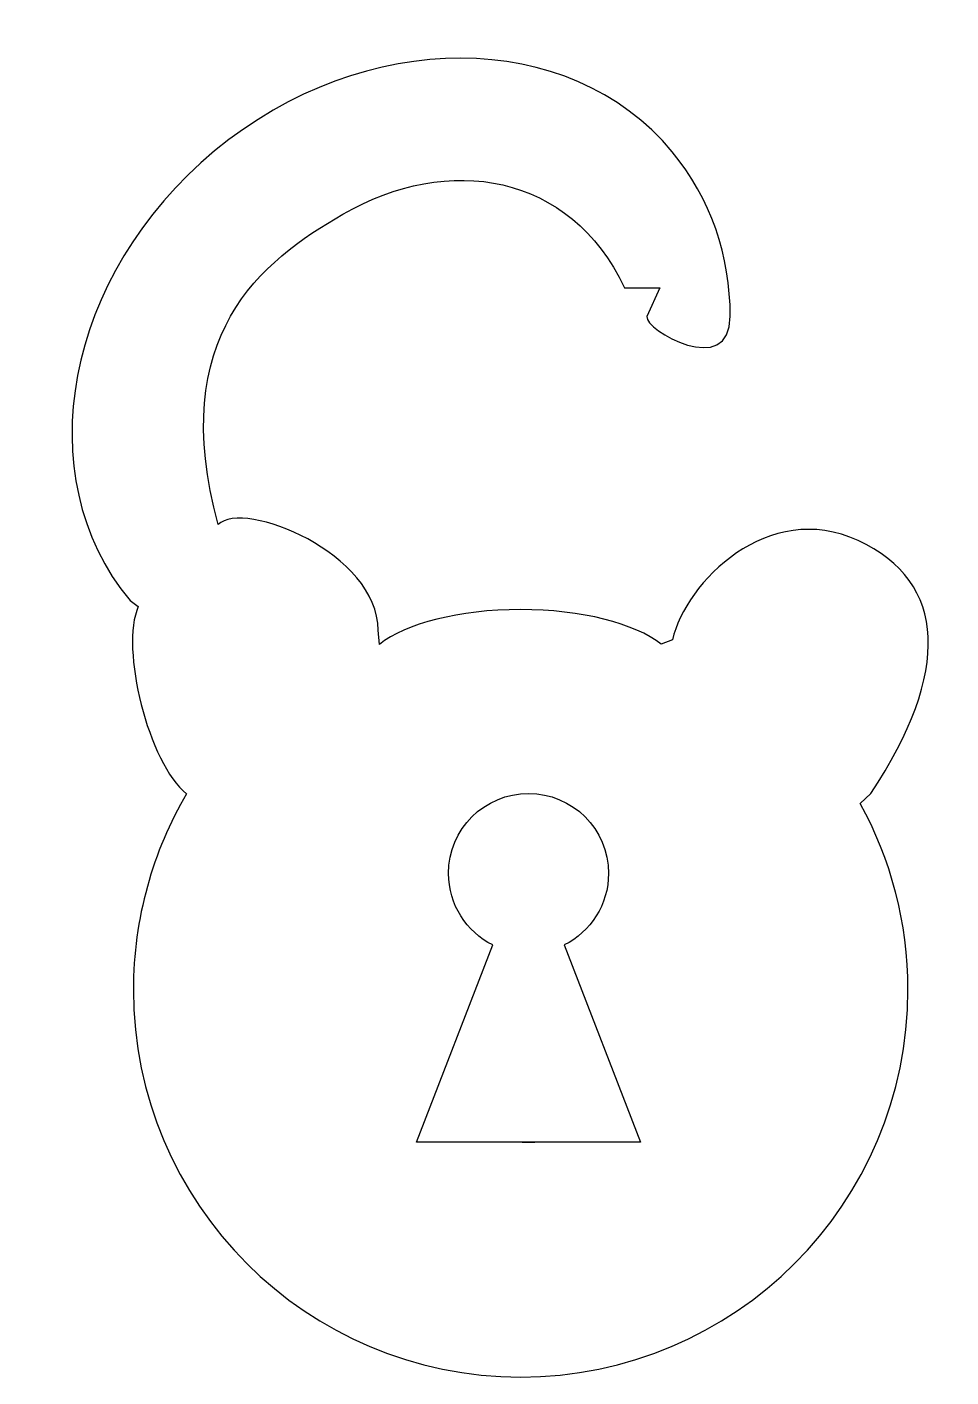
# Model space of a CAD drawing. Header units: centimetres. Extents: x -7.1 to 6.7, y -9.8 to 10.3.
import ezdxf

# ---------------------------------------------------------------- set-up
doc = ezdxf.new("R2010")
doc.units = ezdxf.units.CM
doc.header["$MEASUREMENT"] = 0
doc.layers.add('Camada 1', color=7, linetype='Continuous')

msp = doc.modelspace()

# ---------------------------------------------------------------- linework, layer by layer
at = {"layer": 'Camada 1'}
for points, knots in [([(2.5713, 1.16148), (2.76244, 2.02093), (4.00375, 3.26227), (5.34056, 2.64159), (5.34056, 2.64159), (6.67755, 2.02093), (6.72536, 0.6841), (5.5317, -1.13034), (5.5317, -1.13034), (5.5317, -1.13034), (5.37216, -1.28208), (5.37216, -1.28208), (5.37216, -1.28208), (5.82521, -2.10657), (6.08315, -3.0536), (6.08315, -4.06084), (6.08315, -4.06084), (6.08315, -7.25164), (3.49645, -9.83815), (0.30576, -9.83815), (0.30576, -9.83815), (-2.88501, -9.83815), (-5.47155, -7.25161), (-5.47155, -4.06084), (-5.47155, -4.06084), (-5.47155, -2.99338), (-5.18207, -1.99354), (-4.67732, -1.13555), (-4.67732, -1.13555), (-5.24702, -0.68933), (-5.6753, 1.03713), (-5.39894, 1.65932), (-5.39894, 1.65932), (-5.39894, 1.65932), (-5.52234, 1.74626), (-5.52234, 1.74626), (-5.52234, 1.74626), (-7.05885, 3.60295), (-6.49364, 6.60698), (-4.25955, 8.4557), (-4.25955, 8.4557), (-2.02551, 10.30458), (1.0309, 10.29815), (2.5676, 8.44136), (2.5676, 8.44136), (3.14381, 7.74511), (3.43091, 6.88749), (3.43236, 5.99), (3.43236, 5.99), (3.43397, 5.0412), (2.14175, 5.79286), (2.1894, 5.98389), (2.1894, 5.98389), (2.1894, 5.98389), (2.38035, 6.41352), (2.38035, 6.41352), (2.38035, 6.41352), (2.38035, 6.41352), (1.85523, 6.41351), (1.85523, 6.41351), (1.85523, 6.41351), (1.04351, 8.13238), (-0.77084, 8.41889), (-2.34651, 7.51172), (-2.34651, 7.51172), (-3.56603, 6.8096), (-4.97258, 5.69737), (-4.20859, 2.88037), (-4.20859, 2.88037), (-3.82661, 3.26227), (-1.82131, 2.45063), (-1.82131, 1.3047), (-1.82131, 1.3047), (-1.82131, 1.3047), (-1.80223, 1.092), (-1.80223, 1.092), (-1.80223, 1.092), (-1.41099, 1.40114), (-0.61497, 1.61278), (0.30346, 1.61278), (0.30346, 1.61278), (1.2173, 1.61278), (2.0101, 1.40315), (2.40335, 1.09642), (2.40335, 1.09642), (2.40335, 1.09642), (2.5713, 1.16148), (2.5713, 1.16148)], [0, 0, 0, 0, 0.04347826, 0.04347826, 0.04347826, 0.04347826, 0.08695652, 0.08695652, 0.08695652, 0.08695652, 0.13043478, 0.13043478, 0.13043478, 0.13043478, 0.17391304, 0.17391304, 0.17391304, 0.17391304, 0.2173913, 0.2173913, 0.2173913, 0.2173913, 0.26086957, 0.26086957, 0.26086957, 0.26086957, 0.30434783, 0.30434783, 0.30434783, 0.30434783, 0.34782609, 0.34782609, 0.34782609, 0.34782609, 0.39130435, 0.39130435, 0.39130435, 0.39130435, 0.43478261, 0.43478261, 0.43478261, 0.43478261, 0.47826087, 0.47826087, 0.47826087, 0.47826087, 0.52173913, 0.52173913, 0.52173913, 0.52173913, 0.56521739, 0.56521739, 0.56521739, 0.56521739, 0.60869565, 0.60869565, 0.60869565, 0.60869565, 0.65217391, 0.65217391, 0.65217391, 0.65217391, 0.69565217, 0.69565217, 0.69565217, 0.69565217, 0.73913043, 0.73913043, 0.73913043, 0.73913043, 0.7826087, 0.7826087, 0.7826087, 0.7826087, 0.82608696, 0.82608696, 0.82608696, 0.82608696, 0.86956522, 0.86956522, 0.86956522, 0.86956522, 0.91304348, 0.91304348, 0.91304348, 0.91304348, 1, 1, 1, 1]), ([(0.32724, -6.33472), (0.32724, -6.33472), (2.09378, -6.33472), (2.09378, -6.33472), (2.09378, -6.33472), (2.09378, -6.33472), (0.95668, -3.39187), (0.95668, -3.39187), (0.95668, -3.39187), (1.34784, -3.19595), (1.61642, -2.79135), (1.61642, -2.32412), (1.61642, -2.32412), (1.61642, -1.6648), (1.08204, -1.13043), (0.42281, -1.13043), (0.42281, -1.13043), (-0.23643, -1.13043), (-0.77078, -1.66481), (-0.77078, -2.32412), (-0.77078, -2.32412), (-0.77078, -2.79135), (-0.50223, -3.19595), (-0.11107, -3.39187), (-0.11107, -3.39187), (-0.11107, -3.39187), (-1.24825, -6.33472), (-1.24825, -6.33472), (-1.24825, -6.33472), (-1.24825, -6.33472), (0.51837, -6.33472), (0.51837, -6.33472), (0.51837, -6.33472), (0.51837, -6.33472), (0.32724, -6.33472), (0.32724, -6.33472)], [0, 0, 0, 0, 0.1, 0.1, 0.1, 0.1, 0.2, 0.2, 0.2, 0.2, 0.3, 0.3, 0.3, 0.3, 0.4, 0.4, 0.4, 0.4, 0.5, 0.5, 0.5, 0.5, 0.6, 0.6, 0.6, 0.6, 0.7, 0.7, 0.7, 0.7, 0.8, 0.8, 0.8, 0.8, 1, 1, 1, 1])]:
    msp.add_open_spline(points, degree=3, knots=knots, dxfattribs=at)

doc.saveas('drawing.dxf')
